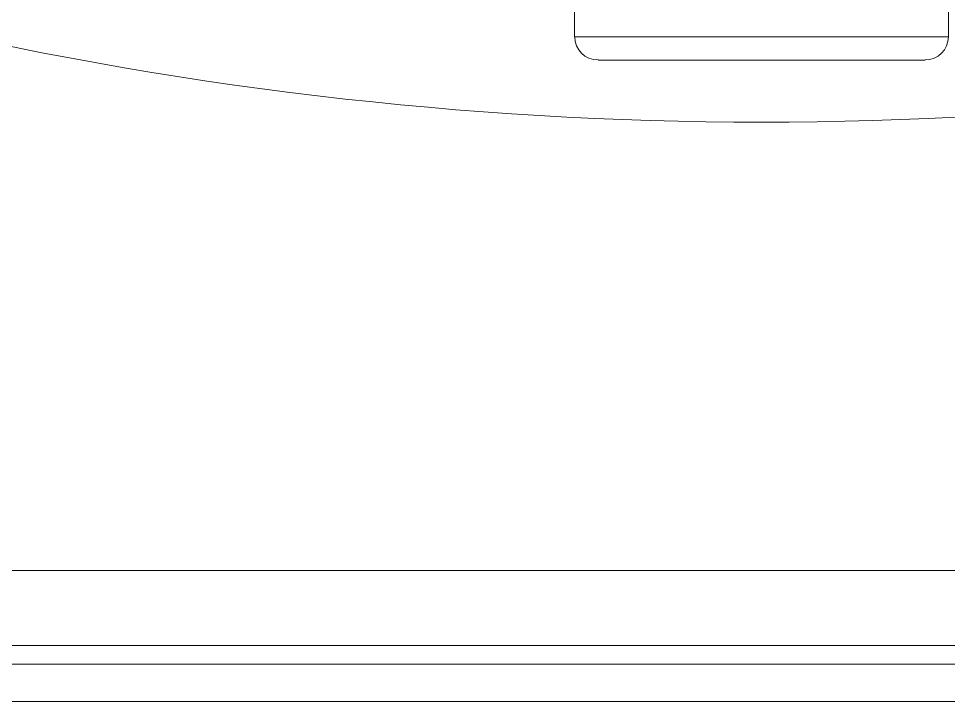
# Model space of a CAD drawing. Header units: millimetres. Extents: x 206 to 1899, y -454 to 296.
# Drawn here: x 633.944 to 635.188, y -393.875 to -392.961 of the extents above; entities that cross this region are included whole.
import ezdxf

# ---------------------------------------------------------------- set-up
doc = ezdxf.new("R2010")
doc.units = ezdxf.units.MM
doc.layers.add('细实线', color=7, linetype='Continuous', lineweight=15)

msp = doc.modelspace()

# ---------------------------------------------------------------- linework, layer by layer
at = {"layer": '细实线', "linetype": 'Continuous', "lineweight": 9}
for p, q in [((634.6883, -392.6728), (634.6883, -392.9853)), ((635.1883, -392.6728), (635.1883, -392.9853)), ((635.1883, -392.9853), (634.6883, -392.9853)), ((635.1571, -393.0166), (634.7196, -393.0166)), ((637.0102, -393.6996), (622.5789, -393.6996)), ((622.5289, -393.7996), (637.0602, -393.7996)), ((622.5039, -393.8246), (637.0852, -393.8246)), ((593.6477, -393.8746), (668.7977, -393.8746))]:
    msp.add_line(p, q, dxfattribs=at)
for centre, radius, start, end in [((634.9383, -388.0649), 5.0347, 242.6574, 297.3426), ((634.7196, -392.9853), 0.0312, 180, 270), ((635.1571, -392.9853), 0.0312, 270, 0)]:
    msp.add_arc(centre, radius, start, end, dxfattribs=at)

doc.saveas('drawing.dxf')
